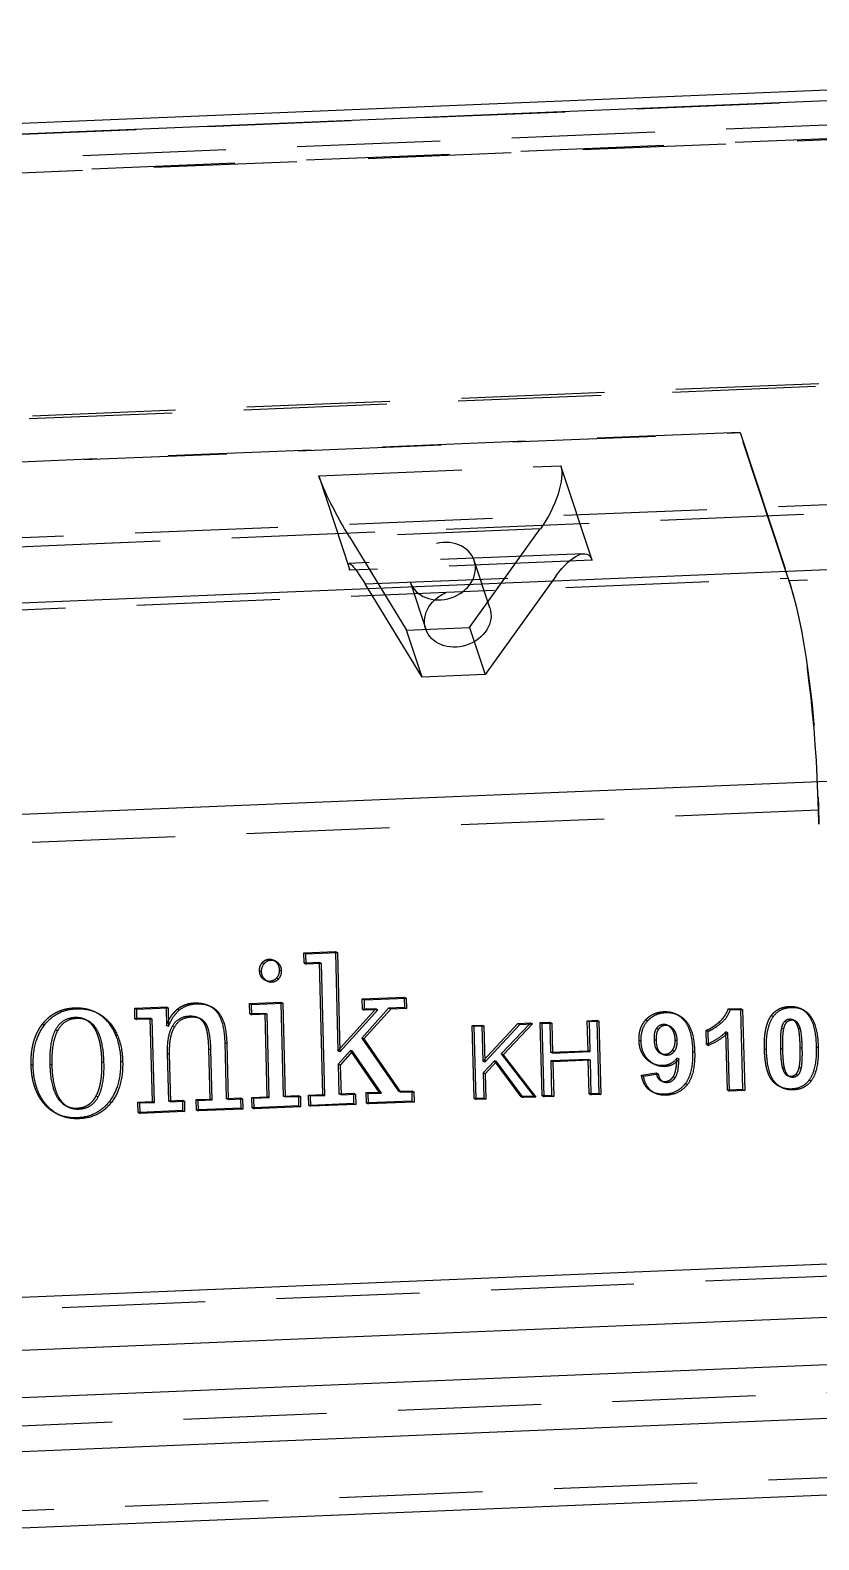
# Model space of a CAD drawing. Header units: millimetres. Extents: x -380 to 80, y -30 to 64.
# Drawn here: x -263.4 to -228.4, y -11.6 to 55.3 of the extents above; entities that cross this region are included whole.
import ezdxf

# ---------------------------------------------------------------- set-up
doc = ezdxf.new("R2010")
doc.units = ezdxf.units.MM
doc.linetypes.add('HIDDEN', pattern=[9.525, 6.35, -3.175])
doc.layers.get('0').update_dxf_attribs({"color": 253, "lineweight": 70, "true_color": 0x8faf8f})
doc.layers.add('Hidden', color=98, linetype='Continuous', lineweight=70, true_color=0x054805)

msp = doc.modelspace()

# ---------------------------------------------------------------- linework, layer by layer
at = {"color": 98, "lineweight": -3, "true_color": 0x054805}
for p, q in [((-163.216, 55.338), (-364.742, 47.041)), ((-359.017, 46.82), (-162.913, 54.894)), ((-156.114, 34.354), (-364.522, 25.774)), ((-363.304, 16.46), (-154.897, 25.04)), ((-251.119, 14.373), (-249.723, 14.431)), ((-251.107, 13.912), (-251.119, 14.373)), ((-249.813, 14.427), (-249.702, 10.064)), ((-249.723, 14.431), (-249.612, 10.024)), ((-252.441, 14.001), (-252.351, 13.961)), ((-252.304, 13.659), (-252.213, 13.618)), ((-250.515, 13.98), (-251.108, 13.956)), ((-250.424, 13.94), (-251.107, 13.912)), ((-250.424, 13.94), (-250.515, 13.98)), ((-250.276, 8.094), (-250.424, 13.94)), ((-252.725, 13.149), (-252.634, 13.109)), ((-252.422, 13.305), (-252.331, 13.265)), ((-253.533, 12.127), (-252.142, 12.184)), ((-253.521, 11.662), (-253.533, 12.127)), ((-252.232, 12.181), (-252.127, 8.062)), ((-252.142, 12.184), (-252.036, 8.021)), ((-248.527, 12.333), (-246.672, 12.41)), ((-248.515, 11.868), (-248.527, 12.333)), ((-246.762, 12.406), (-246.751, 11.984)), ((-246.672, 12.41), (-246.66, 11.944)), ((-261.383, 11.543), (-261.293, 11.503)), ((-260.933, 11.465), (-260.842, 11.425)), ((-258.63, 11.917), (-257.239, 11.975)), ((-258.618, 11.452), (-258.63, 11.917)), ((-258.03, 11.52), (-258.619, 11.496)), ((-257.94, 11.48), (-258.618, 11.452)), ((-257.94, 11.48), (-258.03, 11.52)), ((-257.846, 7.782), (-257.94, 11.48)), ((-257.328, 11.971), (-257.309, 11.193)), ((-257.239, 11.975), (-257.218, 11.152)), ((-256.309, 11.599), (-256.218, 11.559)), ((-255.905, 11.535), (-255.815, 11.495)), ((-255.078, 11.794), (-254.987, 11.754)), ((-252.934, 11.73), (-253.523, 11.705)), ((-252.843, 11.69), (-253.521, 11.662)), ((-252.843, 11.69), (-252.934, 11.73)), ((-252.749, 7.992), (-252.843, 11.69)), ((-249.612, 10.024), (-247.927, 11.892)), ((-247.451, 11.955), (-248.642, 10.635)), ((-247.36, 11.915), (-248.552, 10.595)), ((-248.018, 11.932), (-248.516, 11.912)), ((-247.927, 11.892), (-248.515, 11.868)), ((-247.927, 11.892), (-248.018, 11.932)), ((-246.751, 11.984), (-247.451, 11.955)), ((-247.36, 11.915), (-247.451, 11.955)), ((-246.66, 11.944), (-247.36, 11.915)), ((-246.751, 11.984), (-246.66, 11.944)), ((-238.542, 11.366), (-238.118, 11.384)), ((-238.118, 11.384), (-238.035, 8.136)), ((-234.341, 11.422), (-234.25, 11.381)), ((-232.291, 11.884), (-231.741, 11.907)), ((-231.831, 11.903), (-231.74, 8.347)), ((-231.741, 11.907), (-231.649, 8.307)), ((-229.657, 11.466), (-229.566, 11.426)), ((-229.508, 11.439), (-229.417, 11.399)), ((-228.767, 11.657), (-228.858, 11.698)), ((-262.234, 11.001), (-262.143, 10.96)), ((-259.933, 11.368), (-259.842, 11.327)), ((-257.218, 11.152), (-257.309, 11.193)), ((-257.05, 11.162), (-256.959, 11.122)), ((-243.649, 11.156), (-243.225, 11.173)), ((-243.567, 7.909), (-243.649, 11.156)), ((-243.315, 11.17), (-243.275, 9.603)), ((-243.225, 11.173), (-243.184, 9.563)), ((-243.184, 9.563), (-241.634, 11.239)), ((-241.193, 11.257), (-242.46, 9.932)), ((-241.059, 11.262), (-242.37, 9.891)), ((-241.634, 11.239), (-241.059, 11.262)), ((-240.632, 11.28), (-240.208, 11.297)), ((-240.55, 8.033), (-240.632, 11.28)), ((-240.298, 11.294), (-240.265, 10.004)), ((-240.208, 11.297), (-240.174, 9.964)), ((-238.508, 10.033), (-238.542, 11.366)), ((-238.208, 11.38), (-238.126, 8.177)), ((-235.561, 11.073), (-235.47, 11.033)), ((-235.252, 11.236), (-235.162, 11.196)), ((-235.076, 11.203), (-234.985, 11.163)), ((-233.257, 10.312), (-233.272, 10.936)), ((-232.394, 10.869), (-232.484, 10.909)), ((-232.328, 8.279), (-232.394, 10.869)), ((-230.017, 11.087), (-229.926, 11.047)), ((-229.874, 11.378), (-229.783, 11.338)), ((-255.282, 7.888), (-255.339, 10.115)), ((-254.723, 10.437), (-254.66, 7.957)), ((-254.723, 10.437), (-254.633, 10.397)), ((-254.633, 10.397), (-254.57, 7.917)), ((-249.612, 10.024), (-249.702, 10.064)), ((-249.144, 10.087), (-249.687, 9.477)), ((-249.053, 10.047), (-249.597, 9.437)), ((-249.053, 10.047), (-249.144, 10.087)), ((-247.773, 8.197), (-249.053, 10.047)), ((-248.642, 10.635), (-247.018, 8.272)), ((-248.552, 10.595), (-248.642, 10.635)), ((-248.552, 10.595), (-246.927, 8.232)), ((-235.673, 10.575), (-235.582, 10.535)), ((-235.525, 10.07), (-235.434, 10.03)), ((-233.961, 10.048), (-233.87, 10.008)), ((-230.064, 10.186), (-229.973, 10.146)), ((-228.475, 10.252), (-228.385, 10.212)), ((-262.488, 9.49), (-262.397, 9.45)), ((-259.345, 9.62), (-259.254, 9.579)), ((-257.277, 9.966), (-257.224, 7.852)), ((-257.277, 9.966), (-257.187, 9.926)), ((-257.187, 9.926), (-257.133, 7.812)), ((-249.687, 9.477), (-249.654, 8.163)), ((-249.597, 9.437), (-249.687, 9.477)), ((-249.597, 9.437), (-249.563, 8.123)), ((-243.184, 9.563), (-243.275, 9.603)), ((-242.751, 9.631), (-243.262, 9.091)), ((-242.66, 9.591), (-243.171, 9.051)), ((-242.66, 9.591), (-242.751, 9.631)), ((-241.477, 7.995), (-242.66, 9.591)), ((-242.46, 9.932), (-241.008, 8.058)), ((-242.37, 9.891), (-242.46, 9.932)), ((-242.37, 9.891), (-240.917, 8.018)), ((-240.174, 9.964), (-240.265, 10.004)), ((-238.589, 9.69), (-240.255, 9.621)), ((-240.255, 9.621), (-240.216, 8.09)), ((-240.164, 9.581), (-240.255, 9.621)), ((-240.174, 9.964), (-238.508, 10.033)), ((-238.498, 9.649), (-240.164, 9.581)), ((-240.164, 9.581), (-240.126, 8.05)), ((-238.498, 9.649), (-238.589, 9.69)), ((-238.46, 8.119), (-238.498, 9.649)), ((-235.281, 9.916), (-235.372, 9.956)), ((-235.286, 9.413), (-235.195, 9.373)), ((-234.563, 9.7), (-234.654, 9.74)), ((-243.262, 9.091), (-243.233, 7.966)), ((-243.171, 9.051), (-243.262, 9.091)), ((-243.171, 9.051), (-243.143, 7.926)), ((-236.141, 8.952), (-235.487, 9.052)), ((-235.444, 8.797), (-235.353, 8.757)), ((-235.268, 8.701), (-235.358, 8.741)), ((-229.979, 9.322), (-229.888, 9.282)), ((-229.813, 9.014), (-229.722, 8.974)), ((-229.652, 8.932), (-229.743, 8.972)), ((-228.786, 8.775), (-228.695, 8.735)), ((-252.036, 8.021), (-252.127, 8.062)), ((-252.036, 8.021), (-251.367, 8.049)), ((-251.456, 8.045), (-251.446, 7.628)), ((-251.367, 8.049), (-251.355, 7.588)), ((-250.916, 8.068), (-250.276, 8.094)), ((-250.904, 7.607), (-250.916, 8.068)), ((-249.563, 8.123), (-249.654, 8.163)), ((-249.563, 8.123), (-248.924, 8.15)), ((-249.013, 8.146), (-249.003, 7.729)), ((-248.924, 8.15), (-248.912, 7.689)), ((-248.361, 8.173), (-247.773, 8.197)), ((-248.349, 7.712), (-248.361, 8.173)), ((-246.927, 8.232), (-247.018, 8.272)), ((-246.927, 8.232), (-246.334, 8.256)), ((-246.424, 8.253), (-246.414, 7.835)), ((-246.334, 8.256), (-246.323, 7.795)), ((-241.008, 8.058), (-241.508, 8.037)), ((-241.008, 8.058), (-240.917, 8.018)), ((-240.216, 8.09), (-240.551, 8.077)), ((-240.126, 8.05), (-240.55, 8.033)), ((-240.216, 8.09), (-240.126, 8.05)), ((-238.126, 8.177), (-238.461, 8.163)), ((-238.035, 8.136), (-238.46, 8.119)), ((-238.126, 8.177), (-238.035, 8.136)), ((-235.21, 8.141), (-235.119, 8.101)), ((-234.284, 8.615), (-234.194, 8.574)), ((-231.74, 8.347), (-232.329, 8.323)), ((-231.649, 8.307), (-232.328, 8.279)), ((-231.74, 8.347), (-231.649, 8.307)), ((-229.578, 8.375), (-229.487, 8.335)), ((-262.155, 8.002), (-262.064, 7.961)), ((-261.632, 7.565), (-261.722, 7.605)), ((-259.843, 7.825), (-259.752, 7.784)), ((-258.485, 7.756), (-257.846, 7.782)), ((-258.474, 7.295), (-258.485, 7.756)), ((-256.594, 7.416), (-258.475, 7.339)), ((-256.503, 7.376), (-258.474, 7.295)), ((-257.133, 7.812), (-257.224, 7.852)), ((-257.133, 7.812), (-256.515, 7.837)), ((-256.604, 7.833), (-256.594, 7.416)), ((-256.594, 7.416), (-256.503, 7.376)), ((-256.515, 7.837), (-256.503, 7.376)), ((-255.896, 7.863), (-255.282, 7.888)), ((-255.885, 7.401), (-255.896, 7.863)), ((-254.013, 7.522), (-255.886, 7.445)), ((-253.922, 7.482), (-255.885, 7.401)), ((-254.57, 7.917), (-254.66, 7.957)), ((-254.57, 7.917), (-253.934, 7.943)), ((-254.024, 7.94), (-254.013, 7.522)), ((-254.013, 7.522), (-253.922, 7.482)), ((-253.934, 7.943), (-253.922, 7.482)), ((-253.428, 7.964), (-252.749, 7.992)), ((-253.416, 7.503), (-253.428, 7.964)), ((-251.446, 7.628), (-253.417, 7.547)), ((-251.355, 7.588), (-253.416, 7.503)), ((-251.446, 7.628), (-251.355, 7.588)), ((-249.003, 7.729), (-250.905, 7.65)), ((-248.912, 7.689), (-250.904, 7.607)), ((-249.003, 7.729), (-248.912, 7.689)), ((-246.414, 7.835), (-248.35, 7.756)), ((-246.323, 7.795), (-248.349, 7.712)), ((-246.414, 7.835), (-246.323, 7.795)), ((-243.233, 7.966), (-243.568, 7.952)), ((-243.143, 7.926), (-243.567, 7.909)), ((-243.233, 7.966), (-243.143, 7.926)), ((-240.917, 8.018), (-241.477, 7.995)), ((-261.271, 7.097), (-261.18, 7.057)), ((-283.716, -1.674), (-154.354, 3.652)), ((-283.07, -4.009), (-154.064, 1.302)), ((-283.218, -6.116), (-153.719, -0.784)), ((-153.624, -3.179), (-283.387, -8.521)), ((-276.53, -11.62), (-174.249, -7.409))]:
    msp.add_line(p, q, dxfattribs=at)
for points in [[(-252.969, 13.936), (-252.844, 14.089), (-252.659, 14.096)], [(-252.659, 14.096), (-252.57, 14.1), (-252.493, 14.066)], [(-252.538, 14.082), (-252.487, 14.051), (-252.441, 14.001)], [(-252.493, 14.066), (-252.416, 14.032), (-252.351, 13.961)], [(-253.089, 13.582), (-253.094, 13.782), (-252.969, 13.936)], [(-252.951, 13.24), (-253.084, 13.378), (-253.089, 13.582)], [(-252.441, 14.001), (-252.309, 13.859), (-252.304, 13.659)], [(-252.304, 13.659), (-252.299, 13.454), (-252.422, 13.305)], [(-252.351, 13.961), (-252.218, 13.818), (-252.213, 13.618)], [(-252.213, 13.618), (-252.208, 13.414), (-252.331, 13.265)], [(-252.815, 13.142), (-252.889, 13.174), (-252.951, 13.24)], [(-252.725, 13.149), (-252.797, 13.146), (-252.86, 13.165)], [(-252.634, 13.109), (-252.732, 13.105), (-252.815, 13.142)], [(-252.422, 13.305), (-252.545, 13.157), (-252.725, 13.149)], [(-252.331, 13.265), (-252.454, 13.116), (-252.634, 13.109)], [(-256.727, 11.882), (-256.417, 12.135), (-256.001, 12.152)], [(-256.001, 12.152), (-255.631, 12.167), (-255.365, 12.049)], [(-255.407, 12.066), (-255.213, 11.968), (-255.078, 11.794)], [(-262.727, 11.209), (-262.201, 11.896), (-261.304, 11.933)], [(-261.383, 11.543), (-261.955, 11.519), (-262.234, 11.001)], [(-261.293, 11.503), (-261.864, 11.479), (-262.143, 10.96)], [(-260.933, 11.465), (-261.132, 11.553), (-261.383, 11.543)], [(-261.304, 11.933), (-260.83, 11.953), (-260.451, 11.785)], [(-260.842, 11.425), (-261.042, 11.513), (-261.293, 11.503)], [(-260.412, 11.032), (-260.584, 11.311), (-260.842, 11.425)], [(-260.509, 11.81), (-260.186, 11.658), (-259.933, 11.368)], [(-260.451, 11.785), (-260.108, 11.633), (-259.842, 11.327)], [(-257.218, 11.152), (-257.036, 11.63), (-256.727, 11.882)], [(-256.309, 11.599), (-256.803, 11.579), (-257.05, 11.162)], [(-256.218, 11.559), (-256.712, 11.539), (-256.959, 11.122)], [(-255.906, 11.535), (-256.072, 11.609), (-256.309, 11.599)], [(-255.815, 11.495), (-255.982, 11.569), (-256.218, 11.559)], [(-255.555, 11.271), (-255.652, 11.423), (-255.815, 11.495)], [(-255.365, 12.049), (-255.139, 11.949), (-254.987, 11.754)], [(-255.078, 11.794), (-254.747, 11.368), (-254.723, 10.437)], [(-254.987, 11.754), (-254.656, 11.328), (-254.633, 10.397)], [(-236.248, 10.507), (-236.262, 11.053), (-235.951, 11.4)], [(-235.951, 11.4), (-235.64, 11.747), (-235.145, 11.767)], [(-235.145, 11.767), (-234.87, 11.778), (-234.643, 11.678)], [(-234.691, 11.698), (-234.498, 11.602), (-234.341, 11.422)], [(-234.643, 11.678), (-234.425, 11.581), (-234.25, 11.381)], [(-234.341, 11.422), (-233.985, 11.014), (-233.961, 10.048)], [(-232.704, 11.293), (-232.399, 11.552), (-232.291, 11.884)], [(-230.683, 10.124), (-230.709, 11.137), (-230.372, 11.596)], [(-230.372, 11.596), (-230.094, 11.975), (-229.58, 11.996)], [(-229.657, 11.466), (-229.78, 11.461), (-229.874, 11.378)], [(-229.566, 11.426), (-229.689, 11.421), (-229.783, 11.338)], [(-229.508, 11.439), (-229.577, 11.47), (-229.657, 11.466)], [(-229.58, 11.996), (-229.312, 12.007), (-229.102, 11.914)], [(-229.417, 11.399), (-229.486, 11.43), (-229.566, 11.426)], [(-229.345, 11.356), (-229.38, 11.382), (-229.417, 11.399)], [(-229.155, 11.937), (-228.987, 11.853), (-228.858, 11.698)], [(-229.102, 11.914), (-228.91, 11.829), (-228.767, 11.657)], [(-228.858, 11.698), (-228.501, 11.272), (-228.475, 10.252)], [(-228.767, 11.657), (-228.411, 11.231), (-228.385, 10.212)], [(-263.225, 9.416), (-263.253, 10.521), (-262.727, 11.209)], [(-262.234, 11.001), (-262.513, 10.482), (-262.488, 9.49)], [(-262.143, 10.96), (-262.422, 10.442), (-262.397, 9.45)], [(-260.082, 9.545), (-260.108, 10.537), (-260.412, 11.032)], [(-259.933, 11.368), (-259.373, 10.724), (-259.345, 9.62)], [(-259.842, 11.327), (-259.282, 10.684), (-259.254, 9.579)], [(-257.05, 11.162), (-257.297, 10.745), (-257.277, 9.966)], [(-256.959, 11.122), (-257.206, 10.704), (-257.187, 9.926)], [(-255.339, 10.115), (-255.36, 10.963), (-255.555, 11.271)], [(-235.561, 11.073), (-235.682, 10.917), (-235.673, 10.575)], [(-235.47, 11.033), (-235.591, 10.877), (-235.582, 10.535)], [(-235.252, 11.236), (-235.441, 11.228), (-235.561, 11.073)], [(-235.162, 11.196), (-235.35, 11.188), (-235.47, 11.033)], [(-235.076, 11.203), (-235.159, 11.24), (-235.252, 11.236)], [(-234.985, 11.163), (-235.069, 11.2), (-235.162, 11.196)], [(-234.808, 11.027), (-234.891, 11.121), (-234.985, 11.163)], [(-234.644, 10.517), (-234.653, 10.85), (-234.808, 11.027)], [(-234.25, 11.381), (-233.894, 10.974), (-233.87, 10.008)], [(-233.272, 10.936), (-233.009, 11.035), (-232.704, 11.293)], [(-232.484, 10.909), (-232.814, 10.575), (-233.258, 10.388)], [(-232.394, 10.869), (-232.756, 10.502), (-233.257, 10.312)], [(-230.017, 11.087), (-230.08, 10.817), (-230.064, 10.186)], [(-229.874, 11.378), (-229.969, 11.294), (-230.017, 11.087)], [(-229.926, 11.047), (-229.989, 10.777), (-229.973, 10.146)], [(-229.783, 11.338), (-229.878, 11.254), (-229.926, 11.047)], [(-229.179, 11.047), (-229.248, 11.28), (-229.345, 11.356)], [(-229.094, 10.182), (-229.11, 10.813), (-229.179, 11.047)], [(-235.924, 9.67), (-236.235, 9.984), (-236.248, 10.507)], [(-235.673, 10.575), (-235.664, 10.228), (-235.525, 10.07)], [(-235.582, 10.535), (-235.573, 10.187), (-235.434, 10.03)], [(-235.525, 10.07), (-235.456, 9.993), (-235.372, 9.956)], [(-235.092, 9.882), (-234.896, 9.89), (-234.766, 10.052)], [(-234.766, 10.052), (-234.636, 10.214), (-234.644, 10.517)], [(-233.961, 10.048), (-233.936, 9.065), (-234.284, 8.615)], [(-230.33, 8.703), (-230.657, 9.092), (-230.683, 10.124)], [(-230.064, 10.186), (-230.048, 9.555), (-229.979, 9.322)], [(-229.973, 10.146), (-229.957, 9.515), (-229.888, 9.282)], [(-229.142, 9.284), (-229.078, 9.551), (-229.094, 10.182)], [(-228.475, 10.252), (-228.45, 9.234), (-228.786, 8.775)], [(-228.385, 10.212), (-228.359, 9.194), (-228.695, 8.735)], [(-262.635, 7.666), (-263.197, 8.311), (-263.225, 9.416)], [(-262.488, 9.49), (-262.462, 8.498), (-262.155, 8.002)], [(-262.397, 9.45), (-262.372, 8.458), (-262.064, 7.961)], [(-260.336, 8.032), (-260.057, 8.553), (-260.082, 9.545)], [(-259.345, 9.62), (-259.317, 8.515), (-259.843, 7.825)], [(-259.254, 9.579), (-259.226, 8.474), (-259.752, 7.784)], [(-235.611, 9.449), (-235.779, 9.524), (-235.924, 9.67)], [(-235.286, 9.413), (-235.476, 9.405), (-235.645, 9.466)], [(-235.195, 9.373), (-235.418, 9.364), (-235.611, 9.449)], [(-235.434, 10.03), (-235.365, 9.953), (-235.281, 9.916)], [(-234.654, 9.74), (-234.902, 9.429), (-235.286, 9.413)], [(-235.281, 9.916), (-235.195, 9.877), (-235.092, 9.882)], [(-234.563, 9.7), (-234.811, 9.389), (-235.195, 9.373)], [(-234.731, 8.88), (-234.588, 9.082), (-234.563, 9.7)], [(-233.87, 10.008), (-233.845, 9.025), (-234.194, 8.574)], [(-235.796, 8.297), (-236.058, 8.51), (-236.141, 8.952)], [(-235.568, 9.04), (-235.534, 8.878), (-235.444, 8.797)], [(-235.487, 9.052), (-235.457, 8.85), (-235.353, 8.757)], [(-235.444, 8.797), (-235.406, 8.762), (-235.358, 8.741)], [(-235.353, 8.757), (-235.315, 8.722), (-235.268, 8.701)], [(-235.083, 8.67), (-234.873, 8.679), (-234.731, 8.88)], [(-229.979, 9.322), (-229.91, 9.089), (-229.813, 9.014)], [(-229.888, 9.282), (-229.82, 9.048), (-229.722, 8.974)], [(-229.813, 9.014), (-229.78, 8.989), (-229.743, 8.972)], [(-229.722, 8.974), (-229.689, 8.948), (-229.652, 8.932)], [(-229.652, 8.932), (-229.583, 8.901), (-229.502, 8.905)], [(-228.786, 8.775), (-229.064, 8.396), (-229.578, 8.375)], [(-229.502, 8.905), (-229.379, 8.91), (-229.284, 8.993)], [(-228.695, 8.735), (-228.973, 8.356), (-229.487, 8.335)], [(-229.284, 8.993), (-229.19, 9.077), (-229.142, 9.284)], [(-235.609, 8.182), (-235.711, 8.227), (-235.796, 8.297)], [(-235.21, 8.141), (-235.47, 8.13), (-235.67, 8.21)], [(-235.119, 8.101), (-235.399, 8.089), (-235.609, 8.182)], [(-235.268, 8.701), (-235.188, 8.666), (-235.083, 8.67)], [(-234.284, 8.615), (-234.633, 8.164), (-235.21, 8.141)], [(-234.194, 8.574), (-234.542, 8.124), (-235.119, 8.101)], [(-229.961, 8.418), (-230.169, 8.51), (-230.33, 8.703)], [(-229.578, 8.375), (-229.809, 8.366), (-230.002, 8.438)], [(-229.487, 8.335), (-229.748, 8.324), (-229.961, 8.418)], [(-262.022, 7.205), (-262.366, 7.357), (-262.635, 7.666)], [(-262.155, 8.002), (-261.981, 7.719), (-261.722, 7.605)], [(-262.064, 7.961), (-261.89, 7.679), (-261.632, 7.565)], [(-261.632, 7.565), (-261.435, 7.478), (-261.191, 7.488)], [(-259.843, 7.825), (-260.369, 7.134), (-261.271, 7.097)], [(-261.191, 7.488), (-260.615, 7.512), (-260.336, 8.032)], [(-259.752, 7.784), (-260.278, 7.094), (-261.18, 7.057)], [(-261.271, 7.097), (-261.701, 7.08), (-262.054, 7.22)], [(-261.18, 7.057), (-261.646, 7.038), (-262.022, 7.205)]]:
    msp.add_open_spline(points, degree=2, dxfattribs=at)
at = {"layer": 'Hidden', "linetype": 'HIDDEN', "lineweight": -3}
for p, q in [((-163.488, 54.843), (-365.014, 46.547)), ((-362.556, 44.947), (-169.386, 52.9)), ((-169.025, 53.557), (-359.742, 45.705)), ((-168.621, 52.965), (-357.461, 45.19)), ((-367.941, 33.927), (-166.415, 42.224)), ((-263.398, 38.112), (-171.95, 41.877)), ((-231.855, 37.498), (-365.452, 31.997)), ((-231.855, 37.498), (-231.856, 37.491)), ((-229.715, 31.031), (-231.855, 37.498)), ((-365.666, 31.982), (-231.856, 37.491)), ((-231.856, 37.491), (-229.679, 30.916)), ((-166.708, 36.81), (-265.775, 32.732)), ((-263.93, 32.428), (-172.482, 36.193)), ((-250.553, 35.573), (-239.81, 36.015)), ((-250.553, 35.573), (-249.167, 31.385)), ((-238.424, 31.828), (-239.81, 36.015)), ((-162.241, 33.693), (-229.679, 30.916)), ((-240.719, 33.22), (-249.191, 32.871)), ((-249.191, 32.871), (-246.653, 28.732)), ((-243.856, 28.847), (-240.719, 33.22)), ((-238.799, 32.117), (-249.196, 31.689)), ((-238.424, 31.828), (-249.167, 31.385)), ((-242.958, 29.72), (-243.651, 31.814)), ((-363.311, 25.531), (-229.715, 31.031)), ((-248.498, 30.777), (-240.026, 31.126)), ((-246.499, 30.872), (-245.806, 28.778)), ((-240.026, 31.126), (-243.162, 26.753)), ((-245.96, 26.638), (-248.498, 30.777)), ((-246.653, 28.732), (-243.856, 28.847)), ((-243.856, 28.847), (-243.162, 26.753)), ((-245.96, 26.638), (-246.653, 28.732)), ((-243.162, 26.753), (-245.96, 26.638)), ((-228.375, 20.739), (-361.971, 15.239)), ((-228.359, 20.126), (-228.375, 20.739)), ((-252.75, 14.137), (-252.659, 14.096)), ((-252.584, 14.106), (-252.493, 14.066)), ((-251.21, 14.413), (-249.814, 14.471)), ((-251.198, 13.952), (-251.21, 14.413)), ((-251.21, 14.413), (-251.119, 14.373)), ((-249.814, 14.471), (-249.813, 14.427)), ((-249.814, 14.471), (-249.723, 14.431)), ((-253.18, 13.623), (-253.089, 13.582)), ((-253.06, 13.976), (-252.969, 13.936)), ((-251.108, 13.956), (-251.198, 13.952)), ((-251.198, 13.952), (-251.107, 13.912)), ((-250.367, 8.134), (-250.515, 13.98)), ((-253.042, 13.28), (-252.951, 13.24)), ((-252.815, 13.142), (-252.906, 13.182)), ((-256.092, 12.192), (-256.001, 12.152)), ((-255.455, 12.089), (-255.365, 12.049)), ((-253.624, 12.167), (-252.233, 12.225)), ((-253.612, 11.702), (-253.624, 12.167)), ((-253.624, 12.167), (-253.533, 12.127)), ((-252.233, 12.225), (-252.232, 12.181)), ((-252.233, 12.225), (-252.142, 12.184)), ((-248.618, 12.373), (-246.763, 12.45)), ((-248.606, 11.908), (-248.618, 12.373)), ((-248.618, 12.373), (-248.527, 12.333)), ((-246.763, 12.45), (-246.762, 12.406)), ((-246.763, 12.45), (-246.672, 12.41)), ((-261.394, 11.974), (-261.304, 11.933)), ((-260.542, 11.825), (-260.451, 11.785)), ((-258.721, 11.957), (-257.329, 12.015)), ((-258.709, 11.492), (-258.721, 11.957)), ((-258.721, 11.957), (-258.63, 11.917)), ((-258.619, 11.496), (-258.709, 11.492)), ((-258.709, 11.492), (-258.618, 11.452)), ((-257.936, 7.822), (-258.03, 11.52)), ((-257.329, 12.015), (-257.328, 11.971)), ((-257.329, 12.015), (-257.239, 11.975)), ((-256.818, 11.923), (-256.727, 11.882)), ((-253.523, 11.705), (-253.612, 11.702)), ((-253.612, 11.702), (-253.521, 11.662)), ((-252.84, 8.032), (-252.934, 11.73)), ((-249.702, 10.064), (-248.018, 11.932)), ((-248.516, 11.912), (-248.606, 11.908)), ((-248.606, 11.908), (-248.515, 11.868)), ((-238.633, 11.406), (-238.209, 11.424)), ((-238.599, 10.073), (-238.633, 11.406)), ((-238.633, 11.406), (-238.542, 11.366)), ((-238.209, 11.424), (-238.208, 11.38)), ((-238.209, 11.424), (-238.118, 11.384)), ((-236.042, 11.44), (-235.951, 11.4)), ((-235.235, 11.807), (-235.145, 11.767)), ((-234.734, 11.718), (-234.643, 11.678)), ((-232.382, 11.925), (-231.832, 11.947)), ((-232.382, 11.925), (-232.291, 11.884)), ((-231.832, 11.947), (-231.831, 11.903)), ((-231.832, 11.947), (-231.741, 11.907)), ((-230.463, 11.636), (-230.372, 11.596)), ((-229.671, 12.036), (-229.58, 11.996)), ((-229.436, 11.396), (-229.345, 11.356)), ((-229.192, 11.954), (-229.102, 11.914)), ((-262.818, 11.249), (-262.727, 11.209)), ((-260.503, 11.072), (-260.412, 11.032)), ((-255.646, 11.311), (-255.555, 11.271)), ((-243.74, 11.196), (-243.316, 11.213)), ((-243.658, 7.949), (-243.74, 11.196)), ((-243.74, 11.196), (-243.649, 11.156)), ((-243.316, 11.213), (-243.315, 11.17)), ((-243.316, 11.213), (-243.225, 11.173)), ((-243.275, 9.603), (-241.724, 11.279)), ((-241.724, 11.279), (-241.149, 11.303)), ((-241.724, 11.279), (-241.634, 11.239)), ((-241.149, 11.303), (-241.193, 11.257)), ((-241.149, 11.303), (-241.059, 11.262)), ((-240.723, 11.32), (-240.299, 11.338)), ((-240.64, 8.073), (-240.723, 11.32)), ((-240.723, 11.32), (-240.632, 11.28)), ((-240.299, 11.338), (-240.298, 11.294)), ((-240.299, 11.338), (-240.208, 11.297)), ((-234.899, 11.067), (-234.808, 11.027)), ((-233.347, 10.352), (-233.363, 10.976)), ((-233.363, 10.976), (-233.272, 10.936)), ((-232.795, 11.334), (-232.704, 11.293)), ((-232.419, 8.319), (-232.484, 10.909)), ((-229.27, 11.087), (-229.179, 11.047)), ((-255.373, 7.928), (-255.43, 10.155)), ((-255.43, 10.155), (-255.339, 10.115)), ((-247.864, 8.237), (-249.144, 10.087)), ((-240.265, 10.004), (-238.599, 10.073)), ((-238.508, 10.033), (-238.599, 10.073)), ((-236.339, 10.547), (-236.248, 10.507)), ((-234.857, 10.092), (-234.766, 10.052)), ((-234.735, 10.557), (-234.644, 10.517)), ((-233.347, 10.352), (-233.257, 10.312)), ((-230.774, 10.164), (-230.683, 10.124)), ((-229.185, 10.223), (-229.094, 10.182)), ((-263.316, 9.456), (-263.225, 9.416)), ((-260.173, 9.585), (-260.082, 9.545)), ((-241.567, 8.035), (-242.751, 9.631)), ((-238.55, 8.159), (-238.589, 9.69)), ((-236.015, 9.71), (-235.924, 9.67)), ((-235.611, 9.449), (-235.702, 9.489)), ((-235.183, 9.922), (-235.092, 9.882)), ((-236.232, 8.992), (-235.577, 9.093)), ((-236.232, 8.992), (-236.141, 8.952)), ((-235.577, 9.093), (-235.487, 9.052)), ((-235.174, 8.71), (-235.083, 8.67)), ((-234.821, 8.921), (-234.731, 8.88)), ((-230.421, 8.743), (-230.33, 8.703)), ((-229.593, 8.945), (-229.502, 8.905)), ((-229.375, 9.033), (-229.284, 8.993)), ((-229.232, 9.325), (-229.142, 9.284)), ((-260.427, 8.073), (-260.336, 8.032)), ((-252.127, 8.062), (-251.457, 8.089)), ((-251.457, 8.089), (-251.456, 8.045)), ((-251.457, 8.089), (-251.367, 8.049)), ((-251.007, 8.108), (-250.367, 8.134)), ((-250.995, 7.647), (-251.007, 8.108)), ((-251.007, 8.108), (-250.916, 8.068)), ((-250.276, 8.094), (-250.367, 8.134)), ((-249.654, 8.163), (-249.014, 8.19)), ((-249.014, 8.19), (-249.013, 8.146)), ((-249.014, 8.19), (-248.924, 8.15)), ((-248.452, 8.213), (-247.864, 8.237)), ((-248.44, 7.752), (-248.452, 8.213)), ((-248.452, 8.213), (-248.361, 8.173)), ((-247.773, 8.197), (-247.864, 8.237)), ((-247.018, 8.272), (-246.425, 8.296)), ((-246.425, 8.296), (-246.424, 8.253)), ((-246.425, 8.296), (-246.334, 8.256)), ((-241.508, 8.037), (-241.567, 8.035)), ((-240.551, 8.077), (-240.64, 8.073)), ((-240.64, 8.073), (-240.55, 8.033)), ((-238.461, 8.163), (-238.55, 8.159)), ((-238.55, 8.159), (-238.46, 8.119)), ((-235.887, 8.337), (-235.796, 8.297)), ((-235.609, 8.182), (-235.7, 8.222)), ((-232.329, 8.323), (-232.419, 8.319)), ((-232.419, 8.319), (-232.328, 8.279)), ((-229.961, 8.418), (-230.052, 8.458)), ((-262.726, 7.706), (-262.635, 7.666)), ((-261.281, 7.528), (-261.191, 7.488)), ((-258.576, 7.796), (-257.936, 7.822)), ((-258.564, 7.335), (-258.576, 7.796)), ((-258.576, 7.796), (-258.485, 7.756)), ((-257.846, 7.782), (-257.936, 7.822)), ((-257.224, 7.852), (-256.605, 7.877)), ((-256.605, 7.877), (-256.604, 7.833)), ((-256.605, 7.877), (-256.515, 7.837)), ((-255.987, 7.903), (-255.373, 7.928)), ((-255.975, 7.442), (-255.987, 7.903)), ((-255.987, 7.903), (-255.896, 7.863)), ((-255.886, 7.445), (-255.975, 7.442)), ((-255.975, 7.442), (-255.885, 7.401)), ((-255.282, 7.888), (-255.373, 7.928)), ((-254.66, 7.957), (-254.025, 7.984)), ((-254.025, 7.984), (-254.024, 7.94)), ((-254.025, 7.984), (-253.934, 7.943)), ((-253.518, 8.004), (-252.84, 8.032)), ((-253.507, 7.543), (-253.518, 8.004)), ((-253.518, 8.004), (-253.428, 7.964)), ((-253.417, 7.547), (-253.507, 7.543)), ((-253.507, 7.543), (-253.416, 7.503)), ((-252.749, 7.992), (-252.84, 8.032)), ((-250.905, 7.65), (-250.995, 7.647)), ((-250.995, 7.647), (-250.904, 7.607)), ((-248.35, 7.756), (-248.44, 7.752)), ((-248.44, 7.752), (-248.349, 7.712)), ((-243.568, 7.952), (-243.658, 7.949)), ((-243.658, 7.949), (-243.567, 7.909)), ((-241.567, 8.035), (-241.477, 7.995)), ((-262.021, 7.204), (-262.112, 7.245)), ((-258.475, 7.339), (-258.564, 7.335)), ((-258.564, 7.335), (-258.474, 7.295)), ((-160.427, 2.851), (-285.827, -2.312)), ((-285.1, -7.438), (-178.362, -3.043)), ((-176.662, -6.754), (-276.763, -10.875))]:
    msp.add_line(p, q, dxfattribs=at)
at = {"layer": 'Hidden', "linetype": 'HIDDEN', "lineweight": -3, "extrusion": (-8.52814e-16, 1.46367e-15, -1)}
msp.add_ellipse((-249.538, 33.918), major_axis=(-1.055, 1.956), ratio=0.099089, start_param=4.201876, end_param=5.772672, dxfattribs=at)
at = {"layer": 'Hidden', "linetype": 'HIDDEN', "lineweight": -3, "extrusion": (4.5694e-17, 8.5727e-17, -1)}
msp.add_ellipse((-241.065, 34.266), major_axis=(1.065, 1.999), ratio=0.374156, start_param=0.342566, end_param=1.913362, dxfattribs=at)
at = {"layer": 'Hidden', "linetype": 'HIDDEN', "lineweight": -3, "extrusion": (6.35905e-18, -1.07533e-16, -1)}
msp.add_ellipse((-245.075, 31.343), major_axis=(-1.424, -0.471), ratio=0.834236, dxfattribs=at)
at = {"layer": 'Hidden', "linetype": 'HIDDEN', "lineweight": -3, "extrusion": (-3.22301e-15, -6.22376e-15, -1)}
msp.add_ellipse((-239.679, 30.079), major_axis=(1.065, 1.999), ratio=0.374156, start_param=5.054955, end_param=6.625751, dxfattribs=at)
at = {"layer": 'Hidden', "linetype": 'HIDDEN', "lineweight": -3, "extrusion": (-6.07057e-16, 9.49746e-16, -1)}
msp.add_ellipse((-248.152, 29.73), major_axis=(-1.055, 1.956), ratio=0.099089, start_param=5.772672, end_param=7.343468, dxfattribs=at)
at = {"layer": 'Hidden', "linetype": 'HIDDEN', "lineweight": -3}
for start_param, end_param in [(2.534849, 2.582805), (1.478714, 2.534849)]:
    msp.add_ellipse((-230.373, 21.67), major_axis=(0.452, -10.991), ratio=0.178797, start_param=start_param, end_param=end_param, dxfattribs=at)
at = {"layer": 'Hidden', "linetype": 'HIDDEN', "lineweight": -3, "extrusion": (-2.31651e-17, -1.1207e-16, -1)}
for start_param, end_param in [(0.558787, 0.588634), (0.588634, 1.734404)]:
    msp.add_ellipse((-230.321, 21.793), major_axis=(-0.441, 10.71), ratio=0.178797, start_param=start_param, end_param=end_param, dxfattribs=at)
at = {"layer": 'Hidden', "linetype": 'HIDDEN', "lineweight": -3}
msp.add_ellipse((-244.382, 29.249), major_axis=(1.424, 0.471), ratio=0.834236, dxfattribs=at)
for points in [[(-253.06, 13.976), (-252.935, 14.129), (-252.75, 14.137)], [(-252.75, 14.137), (-252.661, 14.14), (-252.584, 14.106)], [(-252.584, 14.106), (-252.56, 14.096), (-252.538, 14.082)], [(-253.18, 13.623), (-253.185, 13.823), (-253.06, 13.976)], [(-253.042, 13.28), (-253.174, 13.418), (-253.18, 13.623)], [(-252.906, 13.182), (-252.98, 13.215), (-253.042, 13.28)], [(-252.86, 13.165), (-252.884, 13.172), (-252.906, 13.182)], [(-256.818, 11.923), (-256.508, 12.175), (-256.092, 12.192)], [(-256.092, 12.192), (-255.722, 12.207), (-255.456, 12.089)], [(-255.456, 12.089), (-255.431, 12.078), (-255.407, 12.066)], [(-262.818, 11.249), (-262.292, 11.937), (-261.394, 11.974)], [(-261.394, 11.974), (-260.921, 11.993), (-260.542, 11.825)], [(-260.503, 11.072), (-260.675, 11.351), (-260.933, 11.465)], [(-260.542, 11.825), (-260.525, 11.818), (-260.509, 11.81)], [(-257.309, 11.193), (-257.127, 11.67), (-256.818, 11.923)], [(-255.646, 11.311), (-255.742, 11.463), (-255.906, 11.535)], [(-236.339, 10.547), (-236.353, 11.093), (-236.042, 11.44)], [(-236.042, 11.44), (-235.73, 11.787), (-235.235, 11.807)], [(-235.235, 11.807), (-234.961, 11.818), (-234.733, 11.718)], [(-234.733, 11.718), (-234.712, 11.708), (-234.691, 11.698)], [(-232.795, 11.334), (-232.49, 11.592), (-232.382, 11.925)], [(-230.774, 10.164), (-230.8, 11.177), (-230.463, 11.636)], [(-230.463, 11.636), (-230.185, 12.015), (-229.671, 12.036)], [(-229.671, 12.036), (-229.402, 12.047), (-229.192, 11.954)], [(-229.436, 11.396), (-229.47, 11.423), (-229.508, 11.439)], [(-229.27, 11.087), (-229.339, 11.32), (-229.436, 11.396)], [(-229.192, 11.954), (-229.174, 11.946), (-229.155, 11.937)], [(-263.316, 9.456), (-263.344, 10.561), (-262.818, 11.249)], [(-260.173, 9.585), (-260.198, 10.577), (-260.503, 11.072)], [(-255.43, 10.155), (-255.451, 11.003), (-255.646, 11.311)], [(-234.899, 11.067), (-234.981, 11.161), (-235.076, 11.203)], [(-234.735, 10.557), (-234.743, 10.89), (-234.899, 11.067)], [(-233.363, 10.976), (-233.1, 11.075), (-232.795, 11.334)], [(-229.185, 10.223), (-229.201, 10.854), (-229.27, 11.087)], [(-236.015, 9.71), (-236.326, 10.024), (-236.339, 10.547)], [(-235.183, 9.922), (-234.987, 9.93), (-234.857, 10.092)], [(-234.857, 10.092), (-234.727, 10.254), (-234.735, 10.557)], [(-233.258, 10.388), (-233.302, 10.369), (-233.347, 10.352)], [(-230.421, 8.743), (-230.748, 9.132), (-230.774, 10.164)], [(-229.232, 9.325), (-229.169, 9.592), (-229.185, 10.223)], [(-262.726, 7.706), (-263.288, 8.351), (-263.316, 9.456)], [(-260.427, 8.073), (-260.148, 8.594), (-260.173, 9.585)], [(-235.702, 9.489), (-235.87, 9.564), (-236.015, 9.71)], [(-235.645, 9.466), (-235.673, 9.477), (-235.702, 9.489)], [(-235.372, 9.956), (-235.286, 9.918), (-235.183, 9.922)], [(-234.821, 8.921), (-234.679, 9.122), (-234.654, 9.74)], [(-235.887, 8.337), (-236.148, 8.55), (-236.232, 8.992)], [(-235.577, 9.093), (-235.573, 9.065), (-235.568, 9.04)], [(-235.358, 8.741), (-235.278, 8.706), (-235.174, 8.71)], [(-235.174, 8.71), (-234.964, 8.719), (-234.821, 8.921)], [(-230.052, 8.458), (-230.26, 8.551), (-230.421, 8.743)], [(-229.743, 8.972), (-229.673, 8.942), (-229.593, 8.945)], [(-229.593, 8.945), (-229.469, 8.95), (-229.375, 9.033)], [(-229.375, 9.033), (-229.28, 9.117), (-229.232, 9.325)], [(-261.281, 7.528), (-260.706, 7.552), (-260.427, 8.073)], [(-235.7, 8.222), (-235.801, 8.267), (-235.887, 8.337)], [(-235.67, 8.21), (-235.685, 8.216), (-235.7, 8.222)], [(-230.002, 8.438), (-230.027, 8.447), (-230.052, 8.458)], [(-262.113, 7.245), (-262.457, 7.397), (-262.726, 7.706)], [(-261.722, 7.605), (-261.526, 7.518), (-261.281, 7.528)], [(-262.054, 7.22), (-262.084, 7.232), (-262.113, 7.245)]]:
    msp.add_open_spline(points, degree=2, dxfattribs=at)

doc.saveas('drawing.dxf')
